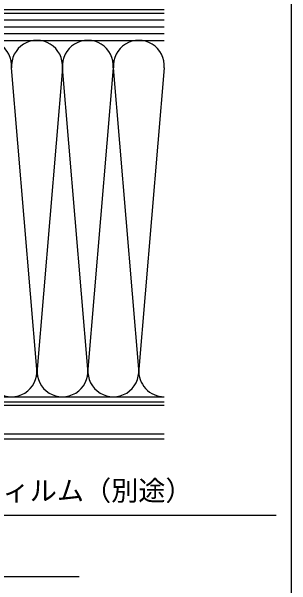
# Model space of a CAD drawing. Units: millimetres, scale not verified. Extents: x -525 to 525, y -783 to 779.
# Drawn here: x 442.5 to 525, y -684.3 to -515.2 of the extents above; entities that cross this region are included whole.
import ezdxf
from ezdxf.enums import TextEntityAlignment as Align

# ---------------------------------------------------------------- set-up
doc = ezdxf.new("R2010")
doc.units = ezdxf.units.MM
doc.header["$LTSCALE"] = 4
for name, color, linetype in [('0-7_YKK_D', 6, 'Continuous'), ('0-8_YKK_ZWAK', 7, 'Continuous'), ('0-9_YSS_K', 3, 'Continuous'), ('0-A_YSS_KE', 3, 'Continuous')]:
    doc.layers.add(name, color=color, linetype=linetype)
doc.styles.add('ＭＳ ゴシック', font='')
doc.styles.get('ＭＳ ゴシック').set_extended_font_data('MS Gothic')

msp = doc.modelspace()

# ---------------------------------------------------------------- linework, layer by layer
at = {"layer": '0-7_YKK_D'}
for points in [[(320.5, -618.337), (322.139, -620.291), (373.601, -681.62), (462.414, -681.62)], [(380.55, -631.336), (381.825, -633.544), (399.182, -663.607), (520.477, -663.607)]]:
    msp.add_lwpolyline(points, dxfattribs=at)
at = {"layer": '0-8_YKK_ZWAK'}
msp.add_lwpolyline([(-525, -782.7), (525, -782.7), (525, 747.3)], dxfattribs=at)
at = {"layer": '0-9_YSS_K'}
for p, q in [((322.5, -515.7), (487.5, -515.7)), ((322.5, -517.7), (487.5, -517.7)), ((322.5, -519.7), (487.5, -519.7)), ((322.5, -521.7), (487.5, -521.7)), ((449.974, -620.573), (442.526, -531.827)), ((457.474, -531.827), (450.026, -620.573)), ((464.974, -620.573), (457.526, -531.827)), ((472.474, -531.827), (465.026, -620.573)), ((479.974, -620.573), (472.526, -531.827)), ((487.474, -531.827), (480.026, -620.573))]:
    msp.add_line(p, q, dxfattribs=at)
msp.add_lwpolyline([(487.5, -639.7), (310, -639.7), (310, -630.2), (487.5, -630.2)], dxfattribs=at)
for centre, start, end in [((435, -531.2), 355.20302, 184.79698), ((450, -531.2), 355.20302, 184.79698), ((465, -531.2), 355.20302, 184.79698), ((480, -531.2), 355.20302, 184.79698), ((442.5, -621.2), 175.20302, 4.79698), ((457.5, -621.2), 175.20302, 4.79698), ((472.5, -621.2), 175.20302, 4.79698), ((487.5, -621.2), 175.20302, 270)]:
    msp.add_arc(centre, 7.5, start, end, dxfattribs=at)
at = {"layer": '0-A_YSS_KE'}
for points in [[(487.5, -514.7), (322.5, -514.7), (322.5, -523.7), (487.5, -523.7)], [(321.5, -599.7), (321.5, -631.2), (487.5, -631.2)], [(487.5, -641.2), (310, -641.2), (310, -628.7), (487.5, -628.7)]]:
    msp.add_lwpolyline(points, dxfattribs=at)

# ---------------------------------------------------------------- texts
at = {"layer": '0-7_YKK_D', "style": 'ＭＳ ゴシック'}
msp.add_text('防湿気密フィルム（別途）', height=5.865, dxfattribs=at).set_placement((399.862, -661.029), align=Align.BOTTOM_LEFT)

doc.saveas('drawing.dxf')
